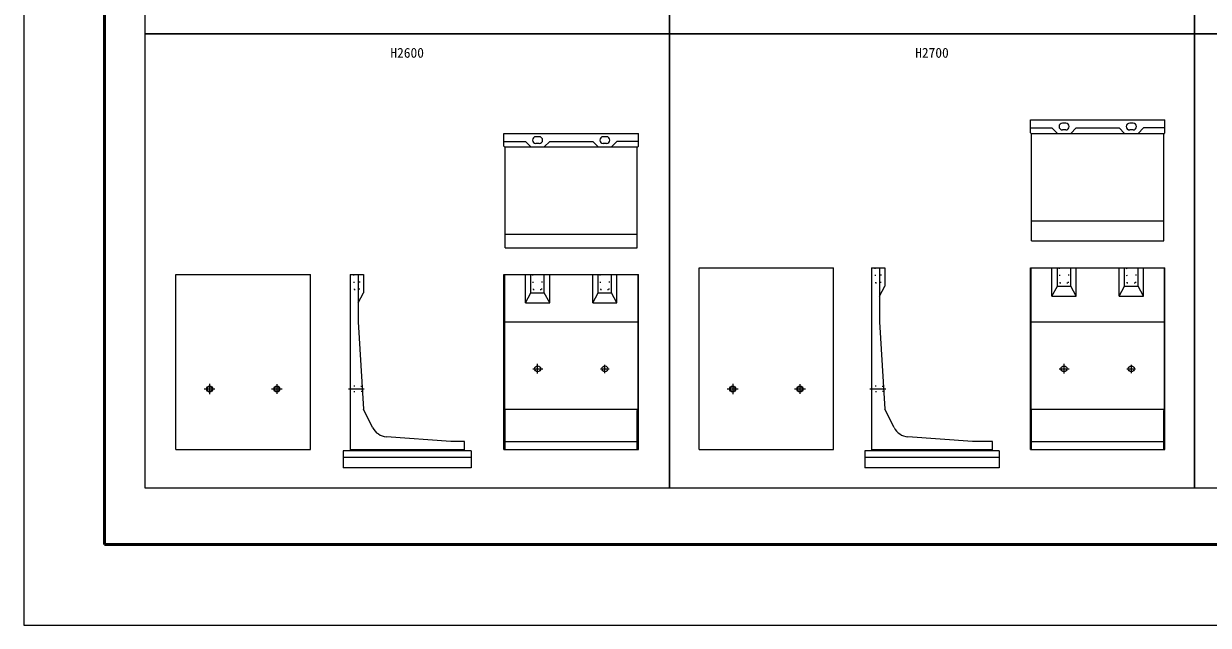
# Model space of a CAD drawing. Units: millimetres, scale not verified. Extents: x -50400 to 50400, y -17820 to 17820.
# Drawn here: x -50400 to -32794, y -17820 to -8877 of the extents above; entities that cross this region are included whole.
import ezdxf
from ezdxf.enums import TextEntityAlignment as Align

# ---------------------------------------------------------------- set-up
doc = ezdxf.new("R2010")
doc.units = ezdxf.units.MM
doc.header["$LTSCALE"] = 60
doc.linetypes.add('DOTTED', pattern=[1.75, 0.25, -1.5])
doc.linetypes.add('LONG_DASHED_DOTTED', pattern=[15.25, 12, -1.5, 0.25, -1.5])
for name, color, linetype, lineweight in [('0-0_CENTER', 7, 'LONG_DASHED_DOTTED', 25), ('0-2_Defpoints', 5, 'Continuous', 25), ('0-4_HYO', 3, 'Continuous', 25), ('0-6_OUTLINE', 1, 'Continuous', 25), ('0-7_OUTLINE2', 4, 'DOTTED', 25), ('0-8_TXT', 7, 'Continuous', 25), ('0-9_WAKU', 3, 'Continuous', 25)]:
    doc.layers.add(name, color=color, linetype=linetype, lineweight=lineweight)
doc.styles.add('ＭＳ ゴシック', font='')
doc.styles.get('ＭＳ ゴシック').set_extended_font_data('MS Gothic')

msp = doc.modelspace()

# ---------------------------------------------------------------- linework, layer by layer
at = {"layer": '0-0_CENTER'}
for p, q in [((-42835.09, -14007.39), (-42685.95, -14007.39)), ((-42762.5, -14077.86), (-42762.5, -13934.38)), ((-41827.48, -14007.39), (-41699.54, -14007.39)), ((-41762.5, -14073.67), (-41762.5, -13947.94)), ((-35010.09, -14007.39), (-34860.95, -14007.39)), ((-34937.5, -14077.86), (-34937.5, -13934.38)), ((-34002.48, -14007.39), (-33874.54, -14007.39)), ((-33937.5, -14073.67), (-33937.5, -13947.94)), ((-47637.5, -14231.22), (-47637.5, -14385.31)), ((-46637.5, -14235.7), (-46637.5, -14380.5)), ((-39862.5, -14231.22), (-39862.5, -14385.31)), ((-38862.5, -14235.7), (-38862.5, -14380.5)), ((-47717.54, -14307.39), (-47556.8, -14307.39)), ((-46716.53, -14307.39), (-46557.58, -14307.39)), ((-45573.61, -14307.39), (-45337.97, -14307.39)), ((-39942.54, -14307.39), (-39781.8, -14307.39)), ((-38941.53, -14307.39), (-38782.58, -14307.39)), ((-37823.61, -14307.39), (-37587.97, -14307.39))]:
    msp.add_line(p, q, dxfattribs=at)
at = {"layer": '0-2_Defpoints'}
msp.add_lwpolyline([(-50400, -17820), (0, -17820), (0, 17820), (-50400, 17820)], close=True, dxfattribs=at)
at = {"layer": '0-4_HYO'}
for points in [[(-48600, -9027.39), (-40800, -9027.39), (-40800, -3077.39), (-48600, -3077.39)], [(-40800, -9027.39), (-33000, -9027.39), (-33000, -3077.39), (-40800, -3077.39)], [(-33000, -9027.39), (-25200, -9027.39), (-25200, -3077.39), (-33000, -3077.39)], [(-48600, -15777.39), (-40800, -15777.39), (-40800, -9027.39), (-48600, -9027.39)], [(-40800, -15777.39), (-33000, -15777.39), (-33000, -9027.39), (-40800, -9027.39)], [(-33000, -15777.39), (-25200, -15777.39), (-25200, -9027.39), (-33000, -9027.39)]]:
    msp.add_lwpolyline(points, close=True, dxfattribs=at)
at = {"layer": '0-6_OUTLINE'}
for p, q in [((-35437.5, -10498.39), (-35437.5, -10307.39)), ((-35437.5, -10307.39), (-33437.5, -10307.39)), ((-34912.5, -10357.39), (-34962.5, -10357.39)), ((-33912.5, -10357.39), (-33962.5, -10357.39)), ((-33437.5, -10498.39), (-33437.5, -10307.39)), ((-43262.5, -10698.39), (-43262.5, -10507.39)), ((-43262.5, -10507.39), (-41262.5, -10507.39)), ((-42737.5, -10557.39), (-42787.5, -10557.39)), ((-41737.5, -10557.39), (-41787.5, -10557.39)), ((-41262.5, -10698.39), (-41262.5, -10507.39)), ((-35437.5, -10427.39), (-35117.5, -10427.39)), ((-35419.5, -10516.39), (-35437.5, -10498.39)), ((-35428.5, -10507.39), (-33446.5, -10507.39)), ((-35419.5, -12107.39), (-35419.5, -10516.39)), ((-35037.5, -10507.39), (-35117.5, -10427.39)), ((-34912.5, -10457.39), (-34962.5, -10457.39)), ((-34837.5, -10507.39), (-34757.5, -10427.39)), ((-34757.5, -10427.39), (-34117.5, -10427.39)), ((-34037.5, -10507.39), (-34117.5, -10427.39)), ((-33912.5, -10457.39), (-33962.5, -10457.39)), ((-33837.5, -10507.39), (-33757.5, -10427.39)), ((-33437.5, -10427.39), (-33757.5, -10427.39)), ((-33455.5, -10516.39), (-33437.5, -10498.39)), ((-33455.5, -12107.39), (-33455.5, -10516.39)), ((-43262.5, -10627.39), (-42942.5, -10627.39)), ((-43244.5, -10716.39), (-43262.5, -10698.39)), ((-43253.5, -10707.39), (-41271.5, -10707.39)), ((-43244.5, -12207.39), (-43244.5, -10716.39)), ((-42862.5, -10707.39), (-42942.5, -10627.39)), ((-42737.5, -10657.39), (-42787.5, -10657.39)), ((-42662.5, -10707.39), (-42582.5, -10627.39)), ((-42582.5, -10627.39), (-41942.5, -10627.39)), ((-41862.5, -10707.39), (-41942.5, -10627.39)), ((-41737.5, -10657.39), (-41787.5, -10657.39)), ((-41662.5, -10707.39), (-41582.5, -10627.39)), ((-41262.5, -10627.39), (-41582.5, -10627.39)), ((-41280.5, -10716.39), (-41262.5, -10698.39)), ((-41280.5, -12207.39), (-41280.5, -10716.39)), ((-35419.5, -11807.39), (-33455.5, -11807.39)), ((-43244.5, -12007.39), (-41280.5, -12007.39)), ((-35419.5, -12107.39), (-33455.5, -12107.39)), ((-43244.5, -12207.39), (-41280.5, -12207.39)), ((-48137.5, -12607.39), (-46137.5, -12607.39)), ((-48137.5, -15207.39), (-48137.5, -12607.39)), ((-46137.5, -15207.39), (-46137.5, -12607.39)), ((-45550, -12607.39), (-45350, -12607.39)), ((-45550, -12607.39), (-45550, -15227.39)), ((-45430, -12607.39), (-45430, -13307.39)), ((-45350, -12607.39), (-45350, -12877.39)), ((-43262.5, -12607.39), (-41262.5, -12607.39)), ((-43262.5, -15207.39), (-43262.5, -12607.39)), ((-43253.5, -12607.39), (-43253.5, -14607.39)), ((-42942.5, -13027.39), (-42942.5, -12607.39)), ((-42662.5, -12877.39), (-42662.5, -12607.39)), ((-42582.5, -13027.39), (-42582.5, -12607.39)), ((-41942.5, -13027.39), (-41942.5, -12607.39)), ((-41862.5, -12877.39), (-41862.5, -12607.39)), ((-41662.5, -12877.39), (-41662.5, -12607.39)), ((-41582.5, -13027.39), (-41582.5, -12607.39)), ((-41271.5, -12607.39), (-41271.5, -14607.39)), ((-41262.5, -15207.39), (-41262.5, -12607.39)), ((-38362.5, -15207.39), (-38362.5, -12507.39)), ((-37800, -12507.39), (-37600, -12507.39)), ((-37800, -12507.39), (-37800, -15227.39)), ((-37680, -12507.39), (-37680, -13307.39)), ((-37600, -12507.39), (-37600, -12777.39)), ((-35437.5, -15207.39), (-35437.5, -12507.39)), ((-35437.5, -12507.39), (-33437.5, -12507.39)), ((-35428.5, -14607.39), (-35428.5, -12507.39)), ((-35117.5, -12927.39), (-35117.5, -12507.39)), ((-34837.5, -12777.39), (-34837.5, -12507.39)), ((-34757.5, -12927.39), (-34757.5, -12507.39)), ((-34117.5, -12927.39), (-34117.5, -12507.39)), ((-34037.5, -12777.39), (-34037.5, -12507.39)), ((-33837.5, -12777.39), (-33837.5, -12507.39)), ((-33757.5, -12927.39), (-33757.5, -12507.39)), ((-33446.5, -14607.39), (-33446.5, -12507.39)), ((-33437.5, -15207.39), (-33437.5, -12507.39)), ((-37680, -12927.39), (-37600, -12777.39)), ((-35037.5, -12777.39), (-34837.5, -12777.39)), ((-34757.5, -12927.39), (-34837.5, -12777.39)), ((-34117.5, -12927.39), (-34037.5, -12777.39)), ((-34037.5, -12777.39), (-33837.5, -12777.39)), ((-33757.5, -12927.39), (-33837.5, -12777.39)), ((-45430, -13027.39), (-45350, -12877.39)), ((-42942.5, -13027.39), (-42582.5, -13027.39)), ((-42862.5, -12877.39), (-42662.5, -12877.39)), ((-42582.5, -13027.39), (-42662.5, -12877.39)), ((-41942.5, -13027.39), (-41862.5, -12877.39)), ((-41942.5, -13027.39), (-41582.5, -13027.39)), ((-41862.5, -12877.39), (-41662.5, -12877.39)), ((-41582.5, -13027.39), (-41662.5, -12877.39)), ((-35117.5, -12927.39), (-34757.5, -12927.39)), ((-34117.5, -12927.39), (-33757.5, -12927.39)), ((-45430, -13307.39), (-45350, -14607.39)), ((-43253.5, -13307.39), (-41271.5, -13307.39)), ((-37680, -13307.39), (-37600, -14607.39)), ((-35428.5, -13307.39), (-33446.5, -13307.39)), ((-45213.61, -14880.16), (-45350, -14607.39)), ((-43244.5, -14625.39), (-43253.5, -14607.39)), ((-43253.5, -14607.39), (-41271.5, -14607.39)), ((-41271.5, -14607.39), (-41280.5, -14625.39)), ((-37463.61, -14880.16), (-37600, -14607.39)), ((-35419.5, -14625.39), (-35428.5, -14607.39)), ((-35428.5, -14607.39), (-33446.5, -14607.39)), ((-33446.5, -14607.39), (-33455.5, -14625.39)), ((-43244.5, -15207.39), (-43244.5, -14625.39)), ((-41280.5, -15207.39), (-41280.5, -14625.39)), ((-35419.5, -15207.39), (-35419.5, -14625.39)), ((-33455.5, -15207.39), (-33455.5, -14625.39)), ((-44050, -15087.39), (-45008.14, -15017.7)), ((-43244.5, -15087.39), (-41280.5, -15087.39)), ((-36300, -15087.39), (-37258.14, -15017.7)), ((-35419.5, -15087.39), (-33455.5, -15087.39)), ((-48137.5, -15207.39), (-46137.5, -15207.39)), ((-43750, -15227.39), (-45650, -15227.39)), ((-45650, -15227.39), (-45650, -15477.39)), ((-45550, -15207.39), (-43850, -15207.39)), ((-43750, -15227.39), (-43750, -15477.39)), ((-43262.5, -15207.39), (-41262.5, -15207.39)), ((-40362.5, -15207.39), (-38362.5, -15207.39)), ((-35900, -15227.39), (-37900, -15227.39)), ((-37900, -15227.39), (-37900, -15477.39)), ((-37800, -15207.39), (-36000, -15207.39)), ((-35900, -15227.39), (-35900, -15477.39)), ((-35437.5, -15207.39), (-33437.5, -15207.39)), ((-43750, -15327.39), (-45650, -15327.39)), ((-43750, -15477.39), (-45650, -15477.39)), ((-35900, -15327.39), (-37900, -15327.39)), ((-35900, -15477.39), (-37900, -15477.39))]:
    msp.add_line(p, q, dxfattribs=at)
for points in [[(-42942.5, -13027.39), (-42862.5, -12877.39), (-42862.5, -12607.39)], [(-40362.5, -15207.39), (-40362.5, -12507.39), (-38362.5, -12507.39)], [(-35117.5, -12927.39), (-35037.5, -12777.39), (-35037.5, -12507.39)], [(-43850, -15227.39), (-43850, -15087.39), (-44050, -15087.39)], [(-36000, -15227.39), (-36000, -15087.39), (-36300, -15087.39)]]:
    msp.add_lwpolyline(points, dxfattribs=at)
for centre, radius in [((-42762.5, -14007.39), 45), ((-41762.5, -14007.39), 45), ((-34937.5, -14007.39), 45), ((-33937.5, -14007.39), 45), ((-47637.5, -14307.39), 45), ((-47637.5, -14307.39), 37.5), ((-46637.5, -14307.39), 45), ((-46637.5, -14307.39), 37.5), ((-39862.5, -14307.39), 45), ((-39862.5, -14307.39), 37.5), ((-38862.5, -14307.39), 45), ((-38862.5, -14307.39), 37.5)]:
    msp.add_circle(centre, radius, dxfattribs=at)
for centre, radius, start, end in [((-34962.5, -10407.39), 50, 90, 270), ((-34912.5, -10407.39), 50, 270, 90), ((-33962.5, -10407.39), 50, 90, 270), ((-33912.5, -10407.39), 50, 270, 90), ((-42787.5, -10607.39), 50, 90, 270), ((-42737.5, -10607.39), 50, 270, 90), ((-41787.5, -10607.39), 50, 90, 270), ((-41737.5, -10607.39), 50, 270, 90), ((-44990, -14768.36), 250, 206.56505, 265.84036), ((-37240, -14768.36), 250, 206.56505, 265.84036)]:
    msp.add_arc(centre, radius, start, end, dxfattribs=at)
at = {"layer": '0-7_OUTLINE2'}
for p, q in [((-45500, -12607.39), (-45490, -12827.39)), ((-45410, -12827.39), (-45400, -12607.39)), ((-42697.5, -12827.39), (-42687.5, -12607.39)), ((-41697.5, -12827.39), (-41687.5, -12607.39)), ((-37750, -12507.39), (-37740, -12727.39)), ((-37660, -12727.39), (-37650, -12507.39)), ((-34872.5, -12727.39), (-34862.5, -12507.39)), ((-33872.5, -12727.39), (-33862.5, -12507.39)), ((-45490, -12827.39), (-45410, -12827.39)), ((-37740, -12727.39), (-37660, -12727.39)), ((-45545, -14262.39), (-45550, -14257.39)), ((-37795, -14262.39), (-37800, -14257.39)), ((-45545, -14352.39), (-45550, -14357.39)), ((-45375.78, -14269.89), (-45545, -14262.39)), ((-45371.16, -14344.89), (-45545, -14352.39)), ((-45375.78, -14269.89), (-45371.08, -14264.89)), ((-45371.16, -14344.89), (-45365.85, -14349.89)), ((-37795, -14352.39), (-37800, -14357.39)), ((-37625.78, -14269.89), (-37795, -14262.39)), ((-37621.16, -14344.89), (-37795, -14352.39)), ((-37625.78, -14269.89), (-37621.08, -14264.89)), ((-37621.16, -14344.89), (-37615.85, -14349.89))]:
    msp.add_line(p, q, dxfattribs=at)
for points in [[(-42837.5, -12607.39), (-42827.5, -12827.39), (-42697.5, -12827.39)], [(-41837.5, -12607.39), (-41827.5, -12827.39), (-41697.5, -12827.39)], [(-35012.5, -12507.39), (-35002.5, -12727.39), (-34872.5, -12727.39)], [(-34012.5, -12507.39), (-34002.5, -12727.39), (-33872.5, -12727.39)]]:
    msp.add_lwpolyline(points, dxfattribs=at)
at = {"layer": '0-9_WAKU', "lineweight": 50}
msp.add_lwpolyline([(-49200, -16620), (-1200, -16620), (-1200, 16620), (-49200, 16620)], close=True, dxfattribs=at)

# ---------------------------------------------------------------- texts
at = {"layer": '0-8_TXT', "style": 'ＭＳ ゴシック'}
for s, p in [('H2600', (-44950, -9427.39)), ('H2700', (-37150, -9427.39))]:
    msp.add_text(s, height=146.6, dxfattribs=at).set_placement(p, align=Align.BOTTOM_LEFT)

doc.saveas('drawing.dxf')
